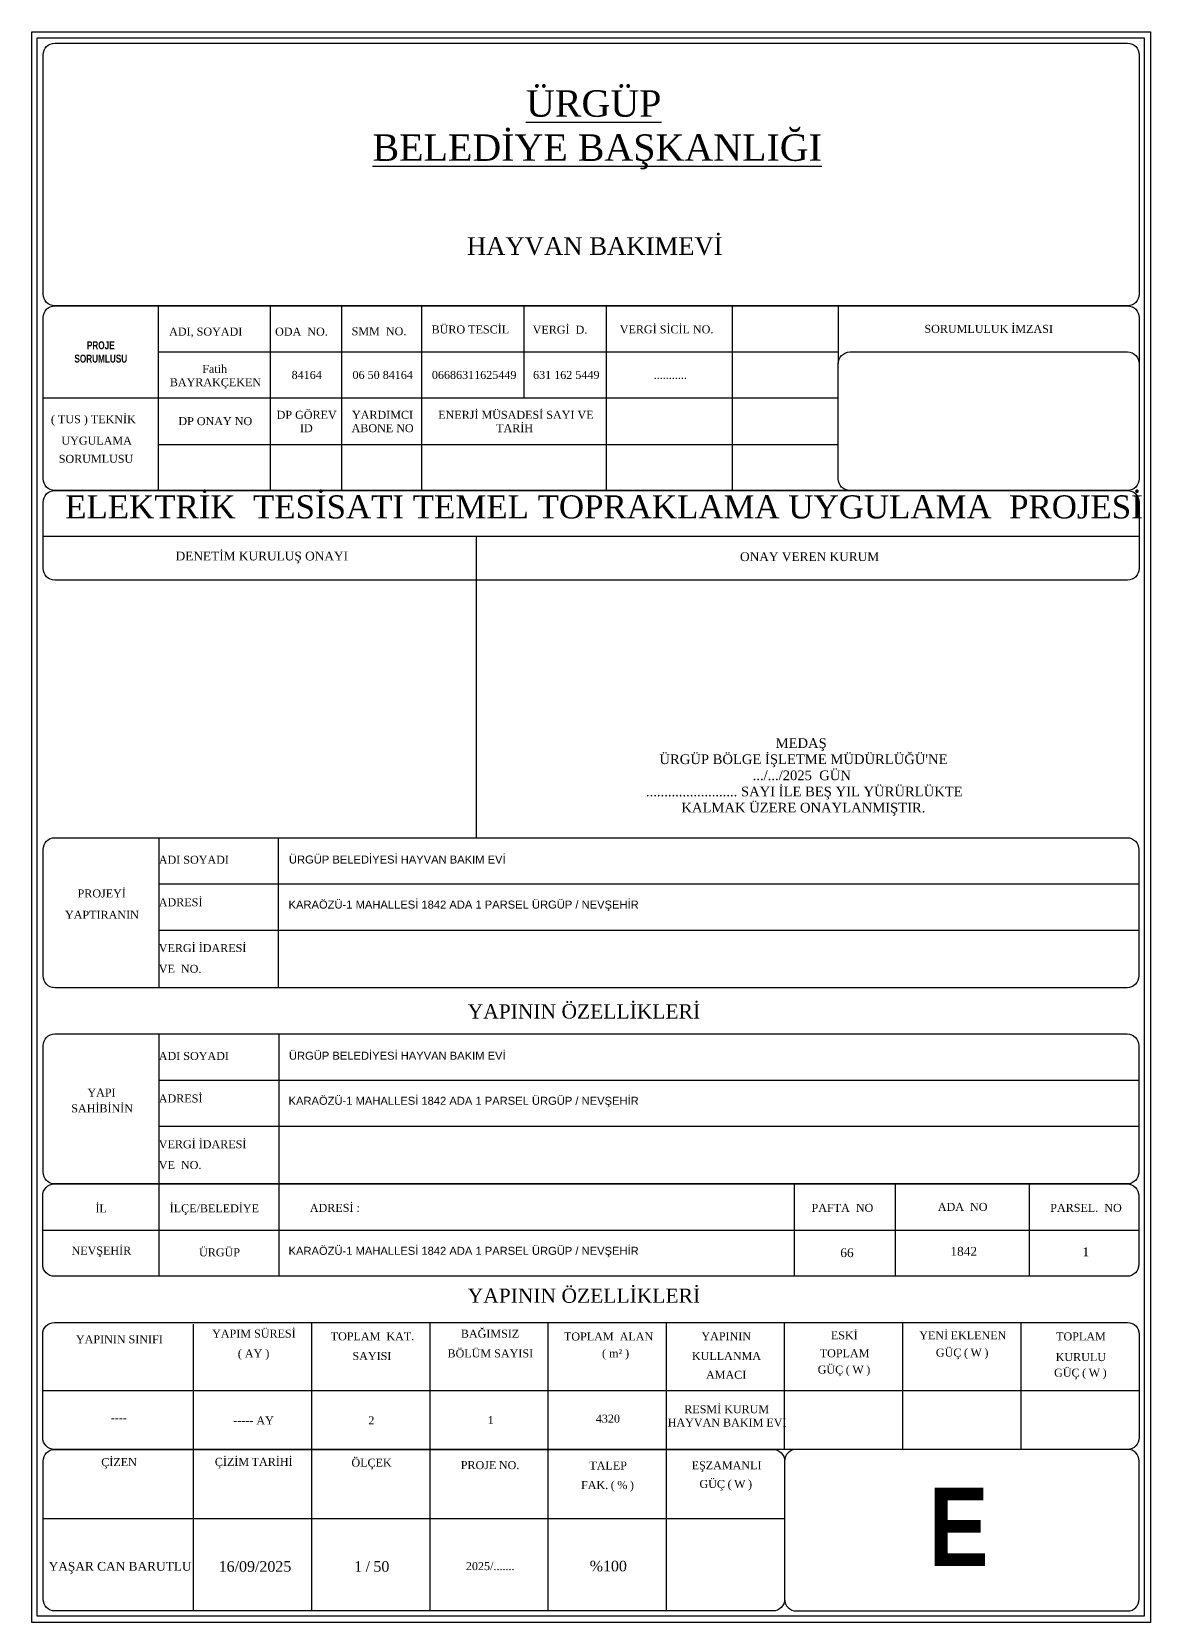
# Model space of a CAD drawing. Header units: millimetres. Extents: x 2046 to 14753, y 2361 to 29276.
# Drawn here: x 2046 to 2993, y 8025 to 9370 of the extents above; entities that cross this region are included whole.
import ezdxf

# ---------------------------------------------------------------- set-up
doc = ezdxf.new("R2010")
doc.units = ezdxf.units.MM
doc.layers.add('yazi', color=251, linetype='Continuous', lineweight=25)
doc.styles.add('Elektrik Yazı', font='times.ttf')

msp = doc.modelspace()

# ---------------------------------------------------------------- linework, layer by layer
at = {"layer": 'yazi'}
for p, q in [((2153.262, 9058.986), (2153.262, 9137.344)), ((2247.929, 9137.344), (2247.929, 8980.628)), ((2308.753, 9137.344), (2308.753, 8980.628)), ((2376.627, 9137.344), (2376.627, 8980.628)), ((2463.463, 9137.344), (2463.463, 9058.986)), ((2533.313, 9137.344), (2533.313, 8980.628)), ((2640.137, 9137.344), (2640.137, 8980.628)), ((2730.258, 9137.344), (2730.258, 9088.165)), ((2153.262, 9098.165), (2730.258, 9098.165)), ((2730.258, 9058.986), (2055.315, 9058.986)), ((2153.262, 8980.628), (2153.262, 9058.986)), ((2730.258, 9019.355), (2153.262, 9019.355)), ((2985.815, 8941.449), (2055.315, 8941.449)), ((2422.923, 8941.449), (2422.923, 8685.972)), ((2153.523, 8685.972), (2153.523, 8558.64)), ((2254.86, 8685.972), (2254.86, 8558.64)), ((2153.523, 8646.793), (2985.815, 8646.793)), ((2153.523, 8607.614), (2985.815, 8607.614)), ((2153.523, 8519.461), (2153.523, 8313.771)), ((2255.487, 8519.461), (2255.487, 8313.771)), ((2153.523, 8480.282), (2985.815, 8480.282)), ((2153.523, 8441.103), (2985.815, 8441.103)), ((2693.28, 8313.771), (2693.28, 8392.129)), ((2778.802, 8313.771), (2778.802, 8392.129)), ((2892.643, 8313.771), (2892.643, 8392.129)), ((2054.959, 8352.95), (2985.46, 8352.95)), ((2183.11, 8029.724), (2183.11, 8273.155)), ((2283.448, 8029.724), (2283.448, 8274.593)), ((2383.786, 8029.724), (2383.786, 8274.593)), ((2484.125, 8029.724), (2484.125, 8274.593)), ((2584.463, 8029.724), (2584.463, 8274.593)), ((2684.801, 8166.85), (2684.801, 8274.593)), ((2785.139, 8166.85), (2785.139, 8274.593)), ((2885.477, 8166.85), (2885.477, 8274.593)), ((2055.315, 8216.944), (2985.815, 8216.944)), ((2055.315, 8108.082), (2684.801, 8108.082))]:
    msp.add_line(p, q, dxfattribs=at)
msp.add_lwpolyline([(2045.615, 8020.024), (2045.615, 9369.995), (2995.515, 9369.995), (2995.515, 8020.024), (2045.615, 8020.024)], dxfattribs=at)
at = {"layer": 'yazi', "lineweight": 30}
msp.add_lwpolyline([(2050.277, 9364.67), (2989.889, 9364.67), (2989.889, 8025.38), (2050.277, 8025.38)], close=True, dxfattribs=at)
for points in [[(2065.315, 9360.296), (2975.815, 9360.296, -0.41421356), (2985.815, 9350.296), (2985.815, 9147.344, -0.41421356), (2975.815, 9137.344), (2065.315, 9137.344, -0.41421356), (2055.315, 9147.344), (2055.315, 9350.296, -0.41421356)], [(2065.315, 9137.348), (2975.815, 9137.348, -0.41421356), (2985.815, 9127.348), (2985.815, 8990.628, -0.41421356), (2975.815, 8980.628), (2065.315, 8980.628, -0.41421356), (2055.315, 8990.628), (2055.315, 9127.348, -0.41421356)], [(2740.258, 9098.165), (2975.815, 9098.165, -0.41421356), (2985.815, 9088.165), (2985.815, 8990.628, -0.41421356), (2975.815, 8980.628), (2740.258, 8980.628, -0.41421356), (2730.258, 8990.628), (2730.258, 9088.165, -0.41421356)], [(2065.315, 8980.628), (2975.815, 8980.628, -0.41421356), (2985.815, 8970.628), (2985.815, 8914.512, -0.41421356), (2975.815, 8904.512), (2065.315, 8904.512, -0.41421356), (2055.315, 8914.512), (2055.315, 8970.628, -0.41421356)], [(2065.315, 8685.972), (2975.46, 8685.972, -0.41421356), (2985.46, 8675.972), (2985.46, 8568.64, -0.41421356), (2975.46, 8558.64), (2065.315, 8558.64, -0.41421356), (2055.315, 8568.64), (2055.315, 8675.972, -0.41421356)], [(2065.315, 8519.461), (2975.46, 8519.461, -0.41421356), (2985.46, 8509.461), (2985.46, 8402.129, -0.41421356), (2975.46, 8392.129), (2065.315, 8392.129, -0.41421356), (2055.315, 8402.129), (2055.315, 8509.461, -0.41421356)], [(2064.959, 8392.129), (2975.46, 8392.129, -0.41421356), (2985.46, 8382.129), (2985.46, 8323.771, -0.41421356), (2975.46, 8313.771), (2064.959, 8313.771, -0.41421356), (2054.959, 8323.771), (2054.959, 8382.129, -0.41421356)], [(2064.959, 8274.593), (2975.815, 8274.593, -0.41421356), (2985.815, 8264.593), (2985.815, 8176.85, -0.41421356), (2975.815, 8166.85), (2064.959, 8166.85, -0.41421356), (2054.959, 8176.85), (2054.959, 8264.593, -0.41421356)], [(2065.315, 8166.85), (2674.801, 8166.85, -0.41421356), (2684.801, 8156.85), (2684.801, 8039.724, -0.41421356), (2674.801, 8029.724), (2065.315, 8029.724, -0.41421356), (2055.315, 8039.724), (2055.315, 8156.85, -0.41421356)], [(2975.815, 8166.85), (2694.801, 8166.85, 0.41421356), (2684.801, 8156.85), (2684.801, 8039.724, 0.41421356), (2694.801, 8029.724), (2975.815, 8029.724, 0.41421356), (2985.815, 8039.724), (2985.815, 8156.85, 0.41421356)]]:
    msp.add_lwpolyline(points, format="xyb", close=True, dxfattribs=at)

# ---------------------------------------------------------------- texts
at = {"layer": 'yazi', "lineweight": 30, "style": 'Elektrik Yazı'}
for s, insert, char_height, width, attachment_point in [('\\pi313.41816;{\\L\\C240;\\c2367469;ÜRGÜP\\P\\pi183.13353;BELEDİYE BAŞKANLIĞI}', (2151.813, 9320.296), 22.45617, 737.88668, 1), ('\\pi263.28364;{\\C240;\\c2367469;HAYVAN BAKIMEVİ}', (2151.813, 9195.572), 15, 737.88668, 1), ('ADI, SOYADI', (2162.301, 9118.869), 6.78978, 94.49943, 1), ('ODA  NO.', (2252.255, 9118.849), 6.7898, 94.49943, 1), ('SMM  NO.', (2317.238, 9119.155), 6.7898, 94.49943, 1), ('BÜRO TESCİL', (2385.111, 9120.692), 6.78978, 94.49943, 1), ('VERGİ  D.', (2470.901, 9120.519), 6.7898, 94.49943, 1), ('VERGİ SİCİL NO.', (2544.851, 9120.783), 6.78978, 94.49943, 1), ('SORUMLULUK İMZASI', (2858.036, 9117.755), 6.78978, 255.55773, 5), ('{\\fSwis721 LtCn BT|b1|i0|c162|p34;PROJE\\PSORUMLUSU}', (2104.289, 9098.167), 6.78978, 97.94742, 5), ('\\pi37.14117;Fatih \\P\\pi9.61246;BAYRAKÇEKEN', (2153.262, 9087.213), 6.78978, 94.66636, 1), ('\\pi18.35756;84164', (2247.929, 9082.109), 6.78978, 60.82447, 1), ('\\pi9.22769;06 50 84164', (2308.753, 9082.109), 6.78978, 67.87342, 1), ('\\pi8.72516;06686311625449', (2376.627, 9082.109), 6.78978, 86.83628, 1), ('\\pi7.78563;631 162 5449', (2463.463, 9082.109), 6.78978, 69.85034, 1), ('\\pi40.33636;...........', (2533.313, 9082.109), 6.78978, 106.82341, 1), ('( TUS ) TEKNİK', (2061.928, 9044.512), 6.78978, 94.49943, 1), ('\\pi16.89397;DP ONAY NO', (2153.262, 9042.879), 6.78978, 94.49943, 1), ('\\pi5.63223;DP GÖREV \\P\\pi25.43861;ID', (2247.929, 9048.237), 6.78978, 60.82447, 1), ('\\pi8.74842;YARDIMCI\\P\\pi8.39596;ABONE NO', (2308.782, 9048.237), 6.78978, 67.84498, 1), ('\\pi14.09007;ENERJİ MÜSADESİ SAYI VE \\P\\pi63.28293;TARİH', (2376.627, 9048.237), 6.78978, 156.68662, 1), ('UYGULAMA', (2070.858, 9026.346), 6.7898, 94.49943, 1), ('SORUMLUSU', (2068.56, 9010.898), 6.7898, 94.49943, 1), ('\\pi18.78091;ELEKTRİK  TESİSATI TEMEL TOPRAKLAMA UYGULAMA  PROJESİ      ', (2055.315, 8976.531), 19.58948, 930.50045, 1), ('\\pi112.4776;DENETİM KURULUŞ ONAYI', (2055.315, 8928.764), 7.48818, 367.60848, 1), ('\\pi224.01594;ONAY VEREN KURUM', (2422.923, 8928.224), 7.48818, 562.89198, 1), ('ADI SOYADI', (2153.523, 8670.651), 6.7898, 101.33613, 1), ('{\\fArial|b0|i0|c162|p34;ÜRGÜP BELEDİYESİ HAYVAN BAKIM EVİ}', (2264.016, 8670.858), 6.78978, 520.70736, 1), ('\\pi29.25631;PROJEYİ ', (2055.315, 8642.091), 6.78978, 98.2086, 1), ('ADRESİ', (2153.523, 8634.574), 6.7898, 101.33613, 1), ('{\\fArial|b0|i0|c162|p34;KARAÖZÜ-1 MAHALLESİ 1842 ADA 1 PARSEL ÜRGÜP / NEVŞEHİR}', (2263.672, 8632.611), 6.78978, 519.5868, 1), ('\\pi18.58946;YAPTIRANIN', (2055.315, 8623.925), 6.78978, 98.2086, 1), ('VERGİ İDARESİ', (2153.523, 8595.727), 6.78978, 101.33613, 1), ('VE  NO.', (2153.523, 8578.102), 6.7898, 101.33613, 1), ('YAPININ ÖZELLİKLERİ ', (2415.746, 8544.607), 12.09178, 245.94036, 1), ('ADI SOYADI', (2153.523, 8504.14), 6.7898, 101.33613, 1), ('{\\fArial|b0|i0|c162|p34;ÜRGÜP BELEDİYESİ HAYVAN BAKIM EVİ}', (2264.016, 8504.348), 6.78978, 520.70736, 1), ('\\pi37.57587;YAPI', (2055.315, 8473.081), 6.78978, 98.2086, 1), ('\\pi23.86904;SAHİBİNİN', (2055.315, 8459.669), 6.78978, 98.2086, 1), ('ADRESİ', (2153.523, 8468.064), 6.7898, 101.33613, 1), ('{\\fArial|b0|i0|c162|p34;KARAÖZÜ-1 MAHALLESİ 1842 ADA 1 PARSEL ÜRGÜP / NEVŞEHİR}', (2263.672, 8466.1), 6.78978, 519.5868, 1), ('VERGİ İDARESİ', (2153.523, 8429.216), 6.78978, 101.33613, 1), ('VE  NO.', (2153.523, 8411.592), 6.7898, 101.33613, 1), ('\\pi44.78325;İL', (2054.959, 8374.752), 6.78978, 98.56405, 1), ('İLÇE/BELEDİYE', (2162.793, 8374.822), 6.78978, 109.14684, 1), ('ADRESİ :', (2281.742, 8375.23), 6.7898, 109.14684, 1), ('PAFTA  NO', (2707.661, 8375.23), 6.7898, 109.14684, 1), ('ADA  NO', (2814.86, 8376.065), 6.7898, 109.14684, 1), ('PARSEL.  NO', (2910.301, 8375.23), 6.78978, 109.14684, 1), ('\\pi24.45307;NEVŞEHİR', (2054.959, 8339.018), 6.78978, 98.56405, 1), ('\\pi34.19349;ÜRGÜP', (2153.523, 8337.505), 6.78978, 101.96383, 1), ('{\\fArial|b0|i0|c162|p34;KARAÖZÜ-1 MAHALLESİ 1842 ADA 1 PARSEL ÜRGÜP / NEVŞEHİR}', (2263.672, 8338.768), 6.78978, 519.5868, 1), ('\\pi46.73176;1842', (2778.802, 8338.691), 7.495, 113.84105, 1), ('\\pi44.96553;1', (2892.643, 8338.273), 7.495, 92.81667, 1), ('\\pi36.56619;66', (2695.505, 8337.536), 7.495, 83.29684, 1), ('YAPININ ÖZELLİKLERİ ', (2415.746, 8303.354), 12.09178, 245.94036, 1), ('\\pi28.1806;YAPININ SINIFI', (2054.959, 8263.713), 6.78978, 128.15076, 1), ('\\pi15.65966;YAPIM SÜRESİ', (2183.11, 8268.515), 6.78978, 100.33814, 1), ('\\pi16.00478;TOPLAM  KAT.', (2283.448, 8266.231), 6.78978, 100.33814, 1), ('\\pi26.16253;BAĞIMSIZ', (2383.786, 8268.469), 6.78978, 100.33814, 1), ('\\pi13.35398;TOPLAM  ALAN', (2484.125, 8266.059), 6.78978, 100.33814, 1), ('\\pi29.6798;YAPININ', (2584.463, 8266.318), 6.78978, 100.33814, 1), ('\\pi39.255;ESKİ', (2684.801, 8267.084), 6.78978, 100.33814, 1), ('\\pi13.93027;YENİ{\\fTw Cen MT Condensed Extra Bold|b0|i0|c162|p34; }EKLENEN', (2785.139, 8267.084), 6.78978, 100.33814, 1), ('\\pi29.81687;TOPLAM', (2885.477, 8266.138), 6.78978, 100.33814, 1), ('\\pi37.49514;( AY )', (2183.11, 8251.69), 6.78978, 100.33814, 1), ('\\pi34.45027;SAYISI', (2283.448, 8249.481), 6.78978, 100.33814, 1), ('\\pi14.86418;BÖLÜM SAYISI', (2383.786, 8251.719), 6.78978, 100.33814, 1), ('\\pi32.86174;     ( m² )', (2484.125, 8251.847), 6.78978, 100.33814, 1), ('\\pi21.62703;KULLANMA', (2584.463, 8249.568), 6.78978, 100.33814, 1), ('\\pi29.81687;TOPLAM', (2684.801, 8251.861), 6.78978, 100.33814, 1), ('\\pi28.06763;GÜÇ{\\fTw Cen MT Condensed Extra Bold|b0|i0|c162|p34; }({\\fTw Cen MT Condensed Extra Bold|b0|i0|c162|p34; }W{\\fTw Cen MT Condensed Extra Bold|b0|i0|c162|p34; })', (2785.139, 8252.396), 6.789779, 100.33814, 1), ('\\pi29.42035;KURULU', (2885.477, 8248.599), 6.78978, 100.33814, 1), ('\\pi33.62051;AMACI', (2584.463, 8233.574), 6.78978, 100.33814, 1), ('\\pi28.06763;GÜÇ{\\fTw Cen MT Condensed Extra Bold|b0|i0|c162|p34; }({\\fTw Cen MT Condensed Extra Bold|b0|i0|c162|p34; }W{\\fTw Cen MT Condensed Extra Bold|b0|i0|c162|p34; })', (2684.801, 8237.984), 6.789779, 100.33814, 1), ('\\pi28.06763;GÜÇ{\\fTw Cen MT Condensed Extra Bold|b0|i0|c162|p34; }({\\fTw Cen MT Condensed Extra Bold|b0|i0|c162|p34; }W{\\fTw Cen MT Condensed Extra Bold|b0|i0|c162|p34; })', (2885.477, 8235.346), 6.789779, 100.33814, 1), ('\\pi15.12608;RESMİ KURUM\\P\\pi1.08881;HAYVAN BAKIM EVİ', (2584.463, 8204.358), 6.78978, 100.33814, 1), ('\\pi57.80206;----', (2054.959, 8197.053), 6.78978, 128.15076, 1), ('\\pi33.60583;----- AY', (2183.11, 8194.787), 6.78978, 100.33814, 1), ('\\pi47.97843;2', (2283.448, 8194.898), 6.78978, 100.33814, 1), ('\\pi48.86203;1', (2383.786, 8195.072), 6.78978, 100.33814, 1), ('\\pi40.4005;4320', (2484.125, 8196.36), 6.78978, 100.33814, 1), ('\\pi49.39288;ÇİZEN', (2055.315, 8159.467), 6.78978, 127.79531, 1), ('\\pi18.0105;ÇİZİM{\\fTw Cen MT Condensed Extra Bold|b0|i0|c162|p34; }TARİHİ', (2183.11, 8159.68), 6.78978, 100.33814, 1), ('\\pi33.59604;ÖLÇEK', (2283.448, 8158.98), 6.78978, 100.33814, 1), ('\\pi26.07306;PROJE{\\fTw Cen MT Condensed Extra Bold|b0|i0|c162|p34; }NO.', (2383.786, 8156.923), 6.78978, 100.33814, 1), ('\\pi34.90308;TALEP', (2484.125, 8156.579), 6.78978, 100.33814, 1), ('\\pi21.43367;EŞZAMANLI', (2584.463, 8156.761), 6.78978, 100.33814, 1), ('\\pi27.83021;FAK.{\\fTw Cen MT Condensed Extra Bold|b0|i0|c162|p34; }({\\fTw Cen MT Condensed Extra Bold|b0|i0|c162|p34; }%{\\fTw Cen MT Condensed Extra Bold|b0|i0|c162|p34; })', (2484.125, 8139.997), 6.789779, 100.33814, 1), ('\\pi28.06763;GÜÇ{\\fTw Cen MT Condensed Extra Bold|b0|i0|c162|p34; }({\\fTw Cen MT Condensed Extra Bold|b0|i0|c162|p34; }W{\\fTw Cen MT Condensed Extra Bold|b0|i0|c162|p34; })', (2584.463, 8140.933), 6.789779, 100.33814, 1), ('{\\fTw Cen MT Condensed Extra Bold|b0|i0|c0|p34;E}', (2807.109, 8134.355), 66.57864, 706.61181, 1), ('\\pi4.7263;YAŞAR CAN BARUTLU', (2055.315, 8071.367), 7.4882, 127.79531, 1), ('\\pi21.23639;16/09/2025', (2183.11, 8072.002), 8.96251, 100.33814, 1), ('\\pi36.03032;1{\\fTw Cen MT Condensed Extra Bold|b0|i0|c162|p34; }/{\\fTw Cen MT Condensed Extra Bold|b0|i0|c162|p34; }50', (2283.448, 8072.002), 8.962509, 100.33814, 1), ('\\pi30.44102;2025/.......', (2383.786, 8071.17), 6.78978, 100.33814, 1), ('\\pi35.20033;%100', (2484.125, 8072.325), 8.96251, 100.33814, 1)]:
    msp.add_mtext(s, dxfattribs=dict(at, insert=insert, char_height=char_height, width=width, attachment_point=attachment_point))
at = {"layer": 'yazi', "lineweight": -3, "insert": (2518.082, 8737.544), "char_height": 5.61618, "width": 359.64573, "attachment_point": 4, "style": 'Elektrik Yazı'}
msp.add_mtext("\\pi159.01796;{\\H1.4628x;MEDAŞ \\P\\pi60.4634;ÜRGÜP BÖLGE İŞLETME MÜDÜRLÜĞÜ'NE \\P\\pi139.56648;.../.../2025  GÜN \\P\\pi48.98442;......................... SAYI İLE BEŞ YIL YÜRÜRLÜKTE\\P\\pi79.10341;KALMAK ÜZERE ONAYLANMIŞTIR.}", dxfattribs=at)

doc.saveas('drawing.dxf')
